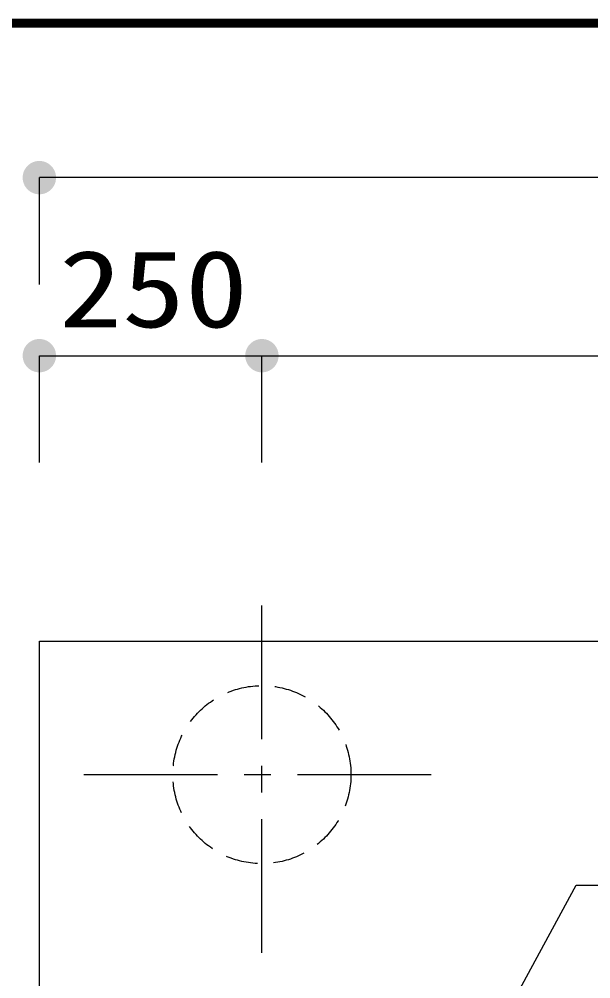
# Model space of a CAD drawing. Units: millimetres, scale not verified. Extents: x -8093 to 8093, y -5792 to 5792.
# Drawn here: x -6448 to -5806, y 4715 to 5792 of the extents above; entities that cross this region are included whole.
import ezdxf
from ezdxf.enums import TextEntityAlignment as Align

# ---------------------------------------------------------------- set-up
doc = ezdxf.new("R2010")
doc.units = ezdxf.units.MM
doc.header["$LTSCALE"] = 30
doc.linetypes.add('CHAIN1', pattern=[8, 5, -1, 1, -1])
doc.linetypes.add('DASHED1', pattern=[1.8, 1.2, -0.6])
for name, color, linetype, lineweight in [('0-0_Axis_waku', 7, 'Continuous', 25), ('0-1_00クル-フ-0躯体', 3, 'Continuous', 25), ('0-2_00クル-フ-1機器', 2, 'Continuous', 25), ('0-3_00クル-フ-6寸法', 132, 'Continuous', 25)]:
    doc.layers.add(name, color=color, linetype=linetype, lineweight=lineweight)
doc.styles.add('ＭＳ ゴシック', font='')
doc.styles.get('ＭＳ ゴシック').set_extended_font_data('MS Gothic')

msp = doc.modelspace()

# ---------------------------------------------------------------- linework, layer by layer
at = {"layer": '0-0_Axis_waku'}
for p, q in [((-8093.4, 5792.4), (8093.4, 5792.4)), ((-8092.8, 5791.8), (8092.8, 5791.8)), ((-8092.2, 5791.2), (8092.2, 5791.2)), ((-8091.6, 5790.6), (8091.6, 5790.6)), ((-8091, 5790), (8091, 5790)), ((-8090.4, 5789.4), (8090.4, 5789.4)), ((-8089.8, 5788.8), (8089.8, 5788.8)), ((-8089.2, 5788.2), (8089.2, 5788.2)), ((-8088.6, 5787.6), (8088.6, 5787.6)), ((-8088, 5787), (8088, 5787)), ((-8087.4, 5786.4), (8087.4, 5786.4)), ((-8086.8, 5785.8), (8086.8, 5785.8)), ((-8086.2, 5785.2), (8086.2, 5785.2)), ((-8085.6, 5784.6), (8085.6, 5784.6)), ((-8085, 5784), (8085, 5784))]:
    msp.add_line(p, q, dxfattribs=at)
at = {"layer": '0-1_00クル-フ-0躯体', "color": 2}
for p, q in [((-5950.4, 4583.83), (-5822.3, 4819.83)), ((-5822.3, 4819.83), (-5246.24, 4819.83))]:
    msp.add_line(p, q, dxfattribs=at)
at = {"layer": '0-2_00クル-フ-1機器', "linetype": 'CHAIN1'}
for p, q in [((-6175.4, 4743.82), (-6175.4, 5143.82)), ((-6375.4, 4943.83), (-5975.4, 4943.83))]:
    msp.add_line(p, q, dxfattribs=at)
at = {"layer": '0-2_00クル-フ-1機器'}
for p, q in [((-6425.4, 3473.83), (-6425.4, 5093.83)), ((-6425.4, 5093.83), (-3980.4, 5093.83))]:
    msp.add_line(p, q, dxfattribs=at)
at = {"layer": '0-2_00クル-フ-1機器', "linetype": 'DASHED1'}
msp.add_circle((-6175.4, 4943.83), 100, dxfattribs=at)
at = {"layer": '0-3_00クル-フ-6寸法', "color": 4}
for p, q in [((-6425.4, 5494.44), (-6425.4, 5614.44)), ((-3980.4, 5614.44), (-6425.4, 5614.44)), ((-6425.4, 5294.44), (-6425.4, 5414.44)), ((-6425.4, 5414.44), (-6175.4, 5414.44)), ((-6175.4, 5294.44), (-6175.4, 5414.44)), ((-6175.4, 5294.44), (-6175.4, 5414.44)), ((-6175.4, 5414.44), (-4805.4, 5414.44))]:
    msp.add_line(p, q, dxfattribs=at)
at = {"layer": '0-3_00クル-フ-6寸法'}
for points in [[(-6425.4, 5614.44), (-6440.56, 5625.46), (-6439.06, 5627.28)], [(-6425.4, 5614.44), (-6439.06, 5627.28), (-6437.35, 5628.89)], [(-6425.4, 5614.44), (-6437.35, 5628.89), (-6435.44, 5630.27)], [(-6425.4, 5614.44), (-6435.44, 5630.27), (-6433.38, 5631.41)], [(-6425.4, 5614.44), (-6433.38, 5631.41), (-6431.19, 5632.27)], [(-6425.4, 5614.44), (-6431.19, 5632.27), (-6428.91, 5632.86)], [(-6425.4, 5614.44), (-6428.91, 5632.86), (-6426.57, 5633.16)], [(-6425.4, 5614.44), (-6426.57, 5633.16), (-6424.22, 5633.16)], [(-6425.4, 5614.44), (-6424.22, 5633.16), (-6421.88, 5632.86)], [(-6425.4, 5614.44), (-6421.88, 5632.86), (-6419.6, 5632.27)], [(-6425.4, 5614.44), (-6419.6, 5632.27), (-6417.41, 5631.41)], [(-6425.4, 5614.44), (-6417.41, 5631.41), (-6415.35, 5630.27)], [(-6425.4, 5614.44), (-6415.35, 5630.27), (-6413.44, 5628.89)], [(-6425.4, 5614.44), (-6413.44, 5628.89), (-6411.73, 5627.28)], [(-6425.4, 5614.44), (-6411.73, 5627.28), (-6410.23, 5625.46)], [(-6425.4, 5614.44), (-6444.15, 5614.44), (-6444, 5616.79)], [(-6425.4, 5614.44), (-6444, 5616.79), (-6443.56, 5619.11)], [(-6425.4, 5614.44), (-6443.56, 5619.11), (-6442.83, 5621.34)], [(-6425.4, 5614.44), (-6442.83, 5621.34), (-6441.83, 5623.48)], [(-6425.4, 5614.44), (-6441.83, 5623.48), (-6440.56, 5625.46)], [(-6425.4, 5614.44), (-6410.23, 5625.46), (-6408.97, 5623.48)], [(-6425.4, 5614.44), (-6408.97, 5623.48), (-6407.96, 5621.34)], [(-6425.4, 5614.44), (-6407.96, 5621.34), (-6407.23, 5619.11)], [(-6425.4, 5614.44), (-6407.23, 5619.11), (-6406.79, 5616.79)], [(-6425.4, 5614.44), (-6406.79, 5616.79), (-6406.65, 5614.44)], [(-6425.4, 5614.44), (-6444, 5612.09), (-6444.15, 5614.44)], [(-6425.4, 5614.44), (-6443.56, 5609.78), (-6444, 5612.09)], [(-6425.4, 5614.44), (-6442.83, 5607.54), (-6443.56, 5609.78)], [(-6425.4, 5614.44), (-6441.83, 5605.41), (-6442.83, 5607.54)], [(-6425.4, 5614.44), (-6440.56, 5603.42), (-6441.83, 5605.41)], [(-6425.4, 5614.44), (-6439.06, 5601.61), (-6440.56, 5603.42)], [(-6425.4, 5614.44), (-6437.35, 5600), (-6439.06, 5601.61)], [(-6425.4, 5614.44), (-6435.44, 5598.61), (-6437.35, 5600)], [(-6425.4, 5614.44), (-6433.38, 5597.48), (-6435.44, 5598.61)], [(-6425.4, 5614.44), (-6431.19, 5596.61), (-6433.38, 5597.48)], [(-6425.4, 5614.44), (-6428.91, 5596.02), (-6431.19, 5596.61)], [(-6425.4, 5614.44), (-6426.57, 5595.73), (-6428.91, 5596.02)], [(-6425.4, 5614.44), (-6424.22, 5595.73), (-6426.57, 5595.73)], [(-6425.4, 5614.44), (-6421.88, 5596.02), (-6424.22, 5595.73)], [(-6425.4, 5614.44), (-6419.6, 5596.61), (-6421.88, 5596.02)], [(-6425.4, 5614.44), (-6417.41, 5597.48), (-6419.6, 5596.61)], [(-6425.4, 5614.44), (-6415.35, 5598.61), (-6417.41, 5597.48)], [(-6425.4, 5614.44), (-6413.44, 5600), (-6415.35, 5598.61)], [(-6425.4, 5614.44), (-6411.73, 5601.61), (-6413.44, 5600)], [(-6425.4, 5614.44), (-6410.23, 5603.42), (-6411.73, 5601.61)], [(-6425.4, 5614.44), (-6408.97, 5605.41), (-6410.23, 5603.42)], [(-6425.4, 5614.44), (-6407.96, 5607.54), (-6408.97, 5605.41)], [(-6425.4, 5614.44), (-6407.23, 5609.78), (-6407.96, 5607.54)], [(-6425.4, 5614.44), (-6406.79, 5612.09), (-6407.23, 5609.78)], [(-6425.4, 5614.44), (-6406.65, 5614.44), (-6406.79, 5612.09)], [(-6425.4, 5414.44), (-6431.19, 5432.27), (-6428.91, 5432.86)], [(-6425.4, 5414.44), (-6428.91, 5432.86), (-6426.57, 5433.16)], [(-6425.4, 5414.44), (-6426.57, 5433.16), (-6424.22, 5433.16)], [(-6425.4, 5414.44), (-6424.22, 5433.16), (-6421.88, 5432.86)], [(-6425.4, 5414.44), (-6421.88, 5432.86), (-6419.6, 5432.27)], [(-6175.4, 5414.44), (-6181.19, 5432.27), (-6178.91, 5432.86)], [(-6175.4, 5414.44), (-6181.19, 5432.27), (-6178.91, 5432.86)], [(-6175.4, 5414.44), (-6178.91, 5432.86), (-6176.57, 5433.16)], [(-6175.4, 5414.44), (-6178.91, 5432.86), (-6176.57, 5433.16)], [(-6175.4, 5414.44), (-6176.57, 5433.16), (-6174.22, 5433.16)], [(-6175.4, 5414.44), (-6176.57, 5433.16), (-6174.22, 5433.16)], [(-6175.4, 5414.44), (-6174.22, 5433.16), (-6171.88, 5432.86)], [(-6175.4, 5414.44), (-6174.22, 5433.16), (-6171.88, 5432.86)], [(-6175.4, 5414.44), (-6171.88, 5432.86), (-6169.6, 5432.27)], [(-6175.4, 5414.44), (-6171.88, 5432.86), (-6169.6, 5432.27)], [(-6425.4, 5414.44), (-6442.83, 5421.34), (-6441.83, 5423.48)], [(-6425.4, 5414.44), (-6441.83, 5423.48), (-6440.56, 5425.46)], [(-6425.4, 5414.44), (-6440.56, 5425.46), (-6439.06, 5427.28)], [(-6425.4, 5414.44), (-6439.06, 5427.28), (-6437.35, 5428.89)], [(-6425.4, 5414.44), (-6437.35, 5428.89), (-6435.44, 5430.27)], [(-6425.4, 5414.44), (-6435.44, 5430.27), (-6433.38, 5431.41)], [(-6425.4, 5414.44), (-6433.38, 5431.41), (-6431.19, 5432.27)], [(-6425.4, 5414.44), (-6419.6, 5432.27), (-6417.41, 5431.41)], [(-6425.4, 5414.44), (-6417.41, 5431.41), (-6415.35, 5430.27)], [(-6425.4, 5414.44), (-6415.35, 5430.27), (-6413.44, 5428.89)], [(-6425.4, 5414.44), (-6413.44, 5428.89), (-6411.73, 5427.28)], [(-6425.4, 5414.44), (-6411.73, 5427.28), (-6410.23, 5425.46)], [(-6425.4, 5414.44), (-6410.23, 5425.46), (-6408.97, 5423.48)], [(-6425.4, 5414.44), (-6408.97, 5423.48), (-6407.96, 5421.34)], [(-6175.4, 5414.44), (-6192.83, 5421.34), (-6191.83, 5423.48)], [(-6175.4, 5414.44), (-6192.83, 5421.34), (-6191.83, 5423.48)], [(-6175.4, 5414.44), (-6191.83, 5423.48), (-6190.56, 5425.46)], [(-6175.4, 5414.44), (-6191.83, 5423.48), (-6190.56, 5425.46)], [(-6175.4, 5414.44), (-6190.56, 5425.46), (-6189.06, 5427.28)], [(-6175.4, 5414.44), (-6190.56, 5425.46), (-6189.06, 5427.28)], [(-6175.4, 5414.44), (-6189.06, 5427.28), (-6187.35, 5428.89)], [(-6175.4, 5414.44), (-6189.06, 5427.28), (-6187.35, 5428.89)], [(-6175.4, 5414.44), (-6187.35, 5428.89), (-6185.44, 5430.27)], [(-6175.4, 5414.44), (-6187.35, 5428.89), (-6185.44, 5430.27)], [(-6175.4, 5414.44), (-6185.44, 5430.27), (-6183.38, 5431.41)], [(-6175.4, 5414.44), (-6185.44, 5430.27), (-6183.38, 5431.41)], [(-6175.4, 5414.44), (-6183.38, 5431.41), (-6181.19, 5432.27)], [(-6175.4, 5414.44), (-6183.38, 5431.41), (-6181.19, 5432.27)], [(-6175.4, 5414.44), (-6169.6, 5432.27), (-6167.41, 5431.41)], [(-6175.4, 5414.44), (-6169.6, 5432.27), (-6167.41, 5431.41)], [(-6175.4, 5414.44), (-6167.41, 5431.41), (-6165.35, 5430.27)], [(-6175.4, 5414.44), (-6167.41, 5431.41), (-6165.35, 5430.27)], [(-6175.4, 5414.44), (-6165.35, 5430.27), (-6163.44, 5428.89)], [(-6175.4, 5414.44), (-6165.35, 5430.27), (-6163.44, 5428.89)], [(-6175.4, 5414.44), (-6163.44, 5428.89), (-6161.73, 5427.28)], [(-6175.4, 5414.44), (-6163.44, 5428.89), (-6161.73, 5427.28)], [(-6175.4, 5414.44), (-6161.73, 5427.28), (-6160.23, 5425.46)], [(-6175.4, 5414.44), (-6161.73, 5427.28), (-6160.23, 5425.46)], [(-6175.4, 5414.44), (-6160.23, 5425.46), (-6158.97, 5423.48)], [(-6175.4, 5414.44), (-6160.23, 5425.46), (-6158.97, 5423.48)], [(-6175.4, 5414.44), (-6158.97, 5423.48), (-6157.96, 5421.34)], [(-6175.4, 5414.44), (-6158.97, 5423.48), (-6157.96, 5421.34)], [(-6425.4, 5414.44), (-6444.15, 5414.44), (-6444, 5416.79)], [(-6425.4, 5414.44), (-6444, 5412.09), (-6444.15, 5414.44)], [(-6425.4, 5414.44), (-6444, 5416.79), (-6443.56, 5419.11)], [(-6425.4, 5414.44), (-6443.56, 5409.78), (-6444, 5412.09)], [(-6425.4, 5414.44), (-6443.56, 5419.11), (-6442.83, 5421.34)], [(-6425.4, 5414.44), (-6442.83, 5407.54), (-6443.56, 5409.78)], [(-6425.4, 5414.44), (-6441.83, 5405.41), (-6442.83, 5407.54)], [(-6425.4, 5414.44), (-6440.56, 5403.42), (-6441.83, 5405.41)], [(-6425.4, 5414.44), (-6439.06, 5401.61), (-6440.56, 5403.42)], [(-6425.4, 5414.44), (-6437.35, 5400), (-6439.06, 5401.61)], [(-6425.4, 5414.44), (-6435.44, 5398.61), (-6437.35, 5400)], [(-6425.4, 5414.44), (-6433.38, 5397.48), (-6435.44, 5398.61)], [(-6425.4, 5414.44), (-6431.19, 5396.61), (-6433.38, 5397.48)], [(-6425.4, 5414.44), (-6428.91, 5396.02), (-6431.19, 5396.61)], [(-6425.4, 5414.44), (-6426.57, 5395.73), (-6428.91, 5396.02)], [(-6425.4, 5414.44), (-6424.22, 5395.73), (-6426.57, 5395.73)], [(-6425.4, 5414.44), (-6407.96, 5421.34), (-6407.23, 5419.11)], [(-6425.4, 5414.44), (-6407.23, 5419.11), (-6406.79, 5416.79)], [(-6425.4, 5414.44), (-6406.79, 5416.79), (-6406.65, 5414.44)], [(-6425.4, 5414.44), (-6421.88, 5396.02), (-6424.22, 5395.73)], [(-6425.4, 5414.44), (-6419.6, 5396.61), (-6421.88, 5396.02)], [(-6425.4, 5414.44), (-6417.41, 5397.48), (-6419.6, 5396.61)], [(-6425.4, 5414.44), (-6415.35, 5398.61), (-6417.41, 5397.48)], [(-6425.4, 5414.44), (-6413.44, 5400), (-6415.35, 5398.61)], [(-6425.4, 5414.44), (-6411.73, 5401.61), (-6413.44, 5400)], [(-6425.4, 5414.44), (-6410.23, 5403.42), (-6411.73, 5401.61)], [(-6425.4, 5414.44), (-6408.97, 5405.41), (-6410.23, 5403.42)], [(-6425.4, 5414.44), (-6407.96, 5407.54), (-6408.97, 5405.41)], [(-6425.4, 5414.44), (-6407.23, 5409.78), (-6407.96, 5407.54)], [(-6425.4, 5414.44), (-6406.79, 5412.09), (-6407.23, 5409.78)], [(-6425.4, 5414.44), (-6406.65, 5414.44), (-6406.79, 5412.09)], [(-6175.4, 5414.44), (-6194.15, 5414.44), (-6194, 5416.79)], [(-6175.4, 5414.44), (-6194.15, 5414.44), (-6194, 5416.79)], [(-6175.4, 5414.44), (-6194, 5412.09), (-6194.15, 5414.44)], [(-6175.4, 5414.44), (-6194, 5412.09), (-6194.15, 5414.44)], [(-6175.4, 5414.44), (-6194, 5416.79), (-6193.56, 5419.11)], [(-6175.4, 5414.44), (-6194, 5416.79), (-6193.56, 5419.11)], [(-6175.4, 5414.44), (-6193.56, 5409.78), (-6194, 5412.09)], [(-6175.4, 5414.44), (-6193.56, 5409.78), (-6194, 5412.09)], [(-6175.4, 5414.44), (-6193.56, 5419.11), (-6192.83, 5421.34)], [(-6175.4, 5414.44), (-6193.56, 5419.11), (-6192.83, 5421.34)], [(-6175.4, 5414.44), (-6192.83, 5407.54), (-6193.56, 5409.78)], [(-6175.4, 5414.44), (-6192.83, 5407.54), (-6193.56, 5409.78)], [(-6175.4, 5414.44), (-6191.83, 5405.41), (-6192.83, 5407.54)], [(-6175.4, 5414.44), (-6191.83, 5405.41), (-6192.83, 5407.54)], [(-6175.4, 5414.44), (-6190.56, 5403.42), (-6191.83, 5405.41)], [(-6175.4, 5414.44), (-6190.56, 5403.42), (-6191.83, 5405.41)], [(-6175.4, 5414.44), (-6189.06, 5401.61), (-6190.56, 5403.42)], [(-6175.4, 5414.44), (-6189.06, 5401.61), (-6190.56, 5403.42)], [(-6175.4, 5414.44), (-6187.35, 5400), (-6189.06, 5401.61)], [(-6175.4, 5414.44), (-6187.35, 5400), (-6189.06, 5401.61)], [(-6175.4, 5414.44), (-6185.44, 5398.61), (-6187.35, 5400)], [(-6175.4, 5414.44), (-6185.44, 5398.61), (-6187.35, 5400)], [(-6175.4, 5414.44), (-6183.38, 5397.48), (-6185.44, 5398.61)], [(-6175.4, 5414.44), (-6183.38, 5397.48), (-6185.44, 5398.61)], [(-6175.4, 5414.44), (-6181.19, 5396.61), (-6183.38, 5397.48)], [(-6175.4, 5414.44), (-6181.19, 5396.61), (-6183.38, 5397.48)], [(-6175.4, 5414.44), (-6178.91, 5396.02), (-6181.19, 5396.61)], [(-6175.4, 5414.44), (-6178.91, 5396.02), (-6181.19, 5396.61)], [(-6175.4, 5414.44), (-6176.57, 5395.73), (-6178.91, 5396.02)], [(-6175.4, 5414.44), (-6176.57, 5395.73), (-6178.91, 5396.02)], [(-6175.4, 5414.44), (-6174.22, 5395.73), (-6176.57, 5395.73)], [(-6175.4, 5414.44), (-6174.22, 5395.73), (-6176.57, 5395.73)], [(-6175.4, 5414.44), (-6157.96, 5421.34), (-6157.23, 5419.11)], [(-6175.4, 5414.44), (-6157.96, 5421.34), (-6157.23, 5419.11)], [(-6175.4, 5414.44), (-6157.23, 5419.11), (-6156.79, 5416.79)], [(-6175.4, 5414.44), (-6157.23, 5419.11), (-6156.79, 5416.79)], [(-6175.4, 5414.44), (-6156.79, 5416.79), (-6156.65, 5414.44)], [(-6175.4, 5414.44), (-6156.79, 5416.79), (-6156.65, 5414.44)], [(-6175.4, 5414.44), (-6171.88, 5396.02), (-6174.22, 5395.73)], [(-6175.4, 5414.44), (-6169.6, 5396.61), (-6171.88, 5396.02)], [(-6175.4, 5414.44), (-6167.41, 5397.48), (-6169.6, 5396.61)], [(-6175.4, 5414.44), (-6165.35, 5398.61), (-6167.41, 5397.48)], [(-6175.4, 5414.44), (-6163.44, 5400), (-6165.35, 5398.61)], [(-6175.4, 5414.44), (-6161.73, 5401.61), (-6163.44, 5400)], [(-6175.4, 5414.44), (-6160.23, 5403.42), (-6161.73, 5401.61)], [(-6175.4, 5414.44), (-6158.97, 5405.41), (-6160.23, 5403.42)], [(-6175.4, 5414.44), (-6157.96, 5407.54), (-6158.97, 5405.41)], [(-6175.4, 5414.44), (-6157.23, 5409.78), (-6157.96, 5407.54)], [(-6175.4, 5414.44), (-6156.79, 5412.09), (-6157.23, 5409.78)], [(-6175.4, 5414.44), (-6156.65, 5414.44), (-6156.79, 5412.09)], [(-6175.4, 5414.44), (-6171.88, 5396.02), (-6174.22, 5395.73)], [(-6175.4, 5414.44), (-6169.6, 5396.61), (-6171.88, 5396.02)], [(-6175.4, 5414.44), (-6167.41, 5397.48), (-6169.6, 5396.61)], [(-6175.4, 5414.44), (-6165.35, 5398.61), (-6167.41, 5397.48)], [(-6175.4, 5414.44), (-6163.44, 5400), (-6165.35, 5398.61)], [(-6175.4, 5414.44), (-6161.73, 5401.61), (-6163.44, 5400)], [(-6175.4, 5414.44), (-6160.23, 5403.42), (-6161.73, 5401.61)], [(-6175.4, 5414.44), (-6158.97, 5405.41), (-6160.23, 5403.42)], [(-6175.4, 5414.44), (-6157.96, 5407.54), (-6158.97, 5405.41)], [(-6175.4, 5414.44), (-6157.23, 5409.78), (-6157.96, 5407.54)], [(-6175.4, 5414.44), (-6156.79, 5412.09), (-6157.23, 5409.78)], [(-6175.4, 5414.44), (-6156.65, 5414.44), (-6156.79, 5412.09)]]:
    msp.add_solid(points, dxfattribs=at)

# ---------------------------------------------------------------- texts
at = {"layer": '0-3_00クル-フ-6寸法', "color": 3, "style": 'ＭＳ ゴシック', "width": 1.2}
msp.add_text('250', height=86.66, dxfattribs=at).set_placement((-6403.25, 5420.29), align=Align.BOTTOM_LEFT)

doc.saveas('drawing.dxf')
